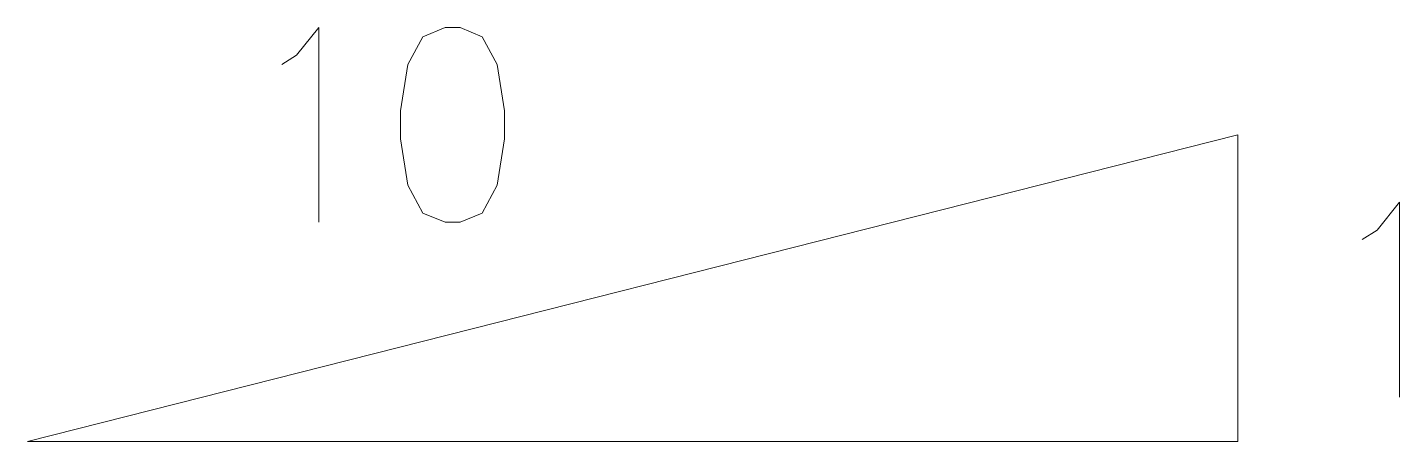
# Model space of a CAD drawing. Header units: millimetres. Extents: x 0 to 586, y 0 to 414.
# Drawn here: x 427.51 to 447.92, y 230.78 to 236.94 of the extents above; entities that cross this region are included whole.
import ezdxf

# ---------------------------------------------------------------- set-up
doc = ezdxf.new("R2010")
doc.units = ezdxf.units.MM

msp = doc.modelspace()

# ---------------------------------------------------------------- linework, layer by layer
at = {"color": 0, "lineweight": 0}
for points in [[(431.292, 236.389333), (431.51425, 236.526917), (431.845861, 236.939667), (431.845861, 234.043361)], [(445.512472, 235.345111), (427.510222, 230.783694)], [(445.512472, 230.783694), (445.512472, 235.345111)], [(447.364556, 233.789361), (447.586806, 233.926944), (447.918417, 234.343222), (447.918417, 231.443389)], [(427.510222, 230.783694), (445.512472, 230.783694)]]:
    msp.add_lwpolyline(points, dxfattribs=at)
msp.add_lwpolyline([(433.722639, 236.939667), (433.391028, 236.802083), (433.168778, 236.389333), (433.059417, 235.697889), (433.059417, 235.285139), (433.168778, 234.593694), (433.391028, 234.180944), (433.722639, 234.043361), (433.944889, 234.043361), (434.272972, 234.180944), (434.495222, 234.593694), (434.604583, 235.285139), (434.604583, 235.697889), (434.495222, 236.389333), (434.272972, 236.802083), (433.944889, 236.939667)], close=True, dxfattribs=at)

doc.saveas('drawing.dxf')
